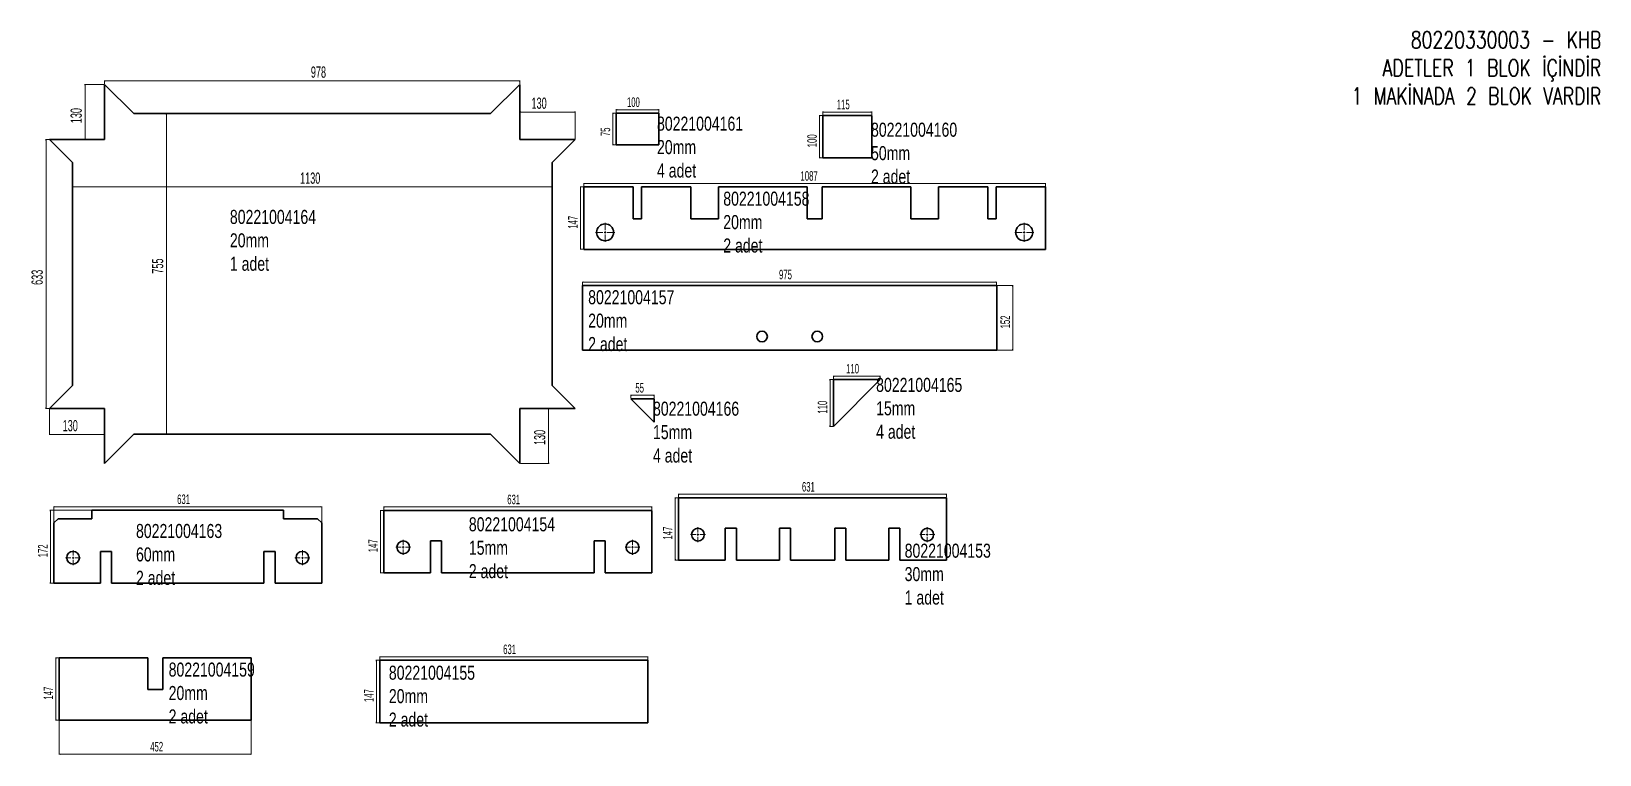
# Model space of a CAD drawing. Header units: millimetres. Extents: x 25 to 3719, y 211 to 1914.
import ezdxf

# ---------------------------------------------------------------- set-up
doc = ezdxf.new("R2010")
doc.units = ezdxf.units.MM
doc.styles.add('SLDTEXTSTYLE0', font='TXT', dxfattribs={"width": 0.75})
doc.styles.add('SLDTEXTSTYLE1', font='TXT', dxfattribs={"width": 0.75, "bigfont": 'bigfont'})
doc.styles.add('SLDTEXTSTYLE2', font='TXT', dxfattribs={"width": 0.605})
doc.dimstyles.new('SLDDIMSTYLE0', dxfattribs={"dimtxt": 21.830709, "dimasz": 2, "dimexe": 0, "dimexo": 0.0625, "dimgap": 5.457677, "dimtad": 1, "dimrnd": 1e-09, "dimzin": 12, "dimdsep": 46, "dimtxsty": 'SLDTEXTSTYLE2', "dimblk1": 'CLOSED', "dimblk2": 'CLOSED', "dimsah": 1, "dimcen": 0.09, "dimadec": 0, "dimazin": 3, "dimtfac": 1, "dimtofl": 0, "dimtmove": 0, "dimatfit": 3, "dimldrblk": 'CLOSED', "dimfxl": 1, "dimfrac": 2, "dimtolj": 1, "dimtzin": 12, "dimarcsym": 0})
doc.dimstyles.new('SLDDIMSTYLE1', dxfattribs={"dimtxt": 25.683187, "dimasz": 2, "dimexe": 0, "dimexo": 0.0625, "dimgap": 6.420797, "dimtad": 1, "dimrnd": 1e-09, "dimzin": 12, "dimdsep": 46, "dimtxsty": 'SLDTEXTSTYLE2', "dimblk1": 'CLOSED', "dimblk2": 'CLOSED', "dimsah": 1, "dimcen": 0.09, "dimadec": 0, "dimazin": 3, "dimtfac": 1, "dimtofl": 0, "dimtmove": 0, "dimatfit": 3, "dimldrblk": 'CLOSED', "dimfxl": 1, "dimfrac": 2, "dimtolj": 1, "dimtzin": 12, "dimarcsym": 0})

# ---------------------------------------------------------------- blocks, each defined once
blk = doc.blocks.new('_Closed')
at = {"color": 0, "linetype": 'ByBlock', "lineweight": -2}
for p, q in [((-1, 0.166667), (0, 0)), ((-1, 0.166667), (-1, -0.166667)), ((0, 0), (-1, -0.166667)), ((0, 0), (-1, 0))]:
    blk.add_line(p, q, dxfattribs=at)
blk = doc.blocks.new('_D')
at = {"color": 7, "linetype": 'Continuous', "lineweight": 0}
for p, q in [((1437, 1050), (1437, 1058)), ((1437, 1057), (1492, 1057)), ((1492, 1050), (1492, 1058))]:
    blk.add_line(p, q, dxfattribs=at)
at = {"color": 7, "linetype": 'Continuous', "lineweight": 18, "xscale": 2, "yscale": 2, "rotation": 180}
blk.add_blockref('_Closed', (1437, 1057, 159.5), dxfattribs=at)
at = {"color": 7, "linetype": 'Continuous', "lineweight": 18, "xscale": 2, "yscale": 2}
blk.add_blockref('_Closed', (1492, 1057, 159.5), dxfattribs=at)
at = {"color": 7, "linetype": 'Continuous', "lineweight": 18, "insert": (1447.8, 1085.9), "char_height": 22.49, "attachment_point": 1, "style": 'SLDTEXTSTYLE2'}
blk.add_mtext('55', dxfattribs=at)
blk = doc.blocks.new('_D_1')
at = {"color": 7, "linetype": 'Continuous', "lineweight": 0}
for p, q in [((1914.3, 1094.9), (1914.3, 1102.9)), ((1914.3, 1101.9), (2024.3, 1101.9)), ((2024.3, 1094.9), (2024.3, 1102.9))]:
    blk.add_line(p, q, dxfattribs=at)
at = {"color": 7, "linetype": 'Continuous', "lineweight": 18, "xscale": 2, "yscale": 2, "rotation": 180}
blk.add_blockref('_Closed', (1914.3, 1101.9, 164.5), dxfattribs=at)
at = {"color": 7, "linetype": 'Continuous', "lineweight": 18, "xscale": 2, "yscale": 2}
blk.add_blockref('_Closed', (2024.3, 1101.9, 164.5), dxfattribs=at)
at = {"color": 7, "linetype": 'Continuous', "lineweight": 18, "insert": (1944.3, 1130.9), "char_height": 22.49, "attachment_point": 1, "style": 'SLDTEXTSTYLE2'}
blk.add_mtext('110', dxfattribs=at)
blk = doc.blocks.new('_D_2')
at = {"color": 7, "linetype": 'Continuous', "lineweight": 0}
for p, q in [((1913.3, 1093.9), (1905.3, 1093.9)), ((1906.3, 983.9), (1906.3, 1093.9)), ((1913.3, 983.9), (1905.3, 983.9))]:
    blk.add_line(p, q, dxfattribs=at)
at = {"color": 7, "linetype": 'Continuous', "lineweight": 18, "xscale": 2, "yscale": 2}
for p, rotation in [((1906.3, 1093.9, 164.5), 90), ((1906.3, 983.9, 164.5), 270)]:
    blk.add_blockref('_Closed', p, dxfattribs=dict(at, rotation=rotation))
at = {"color": 7, "linetype": 'Continuous', "lineweight": 18, "insert": (1877.3, 1013.9), "char_height": 22.49, "attachment_point": 1, "rotation": 90, "style": 'SLDTEXTSTYLE2'}
blk.add_mtext('110', dxfattribs=at)
blk = doc.blocks.new('_D_3')
at = {"color": 7, "linetype": 'Continuous', "lineweight": 0}
blk.add_line((122, 1547.5), (1252, 1547.5), dxfattribs=at)
at = {"color": 7, "linetype": 'Continuous', "lineweight": 18, "xscale": 2, "yscale": 2, "rotation": 180}
blk.add_blockref('_Closed', (122, 1547.5, 10), dxfattribs=at)
at = {"color": 7, "linetype": 'Continuous', "lineweight": 18, "xscale": 2, "yscale": 2}
blk.add_blockref('_Closed', (1252, 1547.5, 10), dxfattribs=at)
at = {"color": 7, "linetype": 'Continuous', "lineweight": 18, "insert": (658.3, 1581.6), "char_height": 26.46, "attachment_point": 1, "style": 'SLDTEXTSTYLE2'}
blk.add_mtext('1130', dxfattribs=at)
blk = doc.blocks.new('_D_4')
at = {"color": 7, "linetype": 'Continuous', "lineweight": 0}
blk.add_line((343.6, 1720.1), (343.6, 965.1), dxfattribs=at)
at = {"color": 7, "linetype": 'Continuous', "lineweight": 18, "xscale": 2, "yscale": 2}
for p, rotation in [((343.6, 1720.1, 10), 90), ((343.6, 965.1, 10), 270)]:
    blk.add_blockref('_Closed', p, dxfattribs=dict(at, rotation=rotation))
at = {"color": 7, "linetype": 'Continuous', "lineweight": 18, "insert": (309.5, 1343.4), "char_height": 26.46, "attachment_point": 1, "rotation": 90, "style": 'SLDTEXTSTYLE2'}
blk.add_mtext('755', dxfattribs=at)
blk = doc.blocks.new('_D_5')
at = {"color": 7, "linetype": 'Continuous', "lineweight": 0}
for p, q in [((67, 1659.1), (59, 1659.1)), ((60, 1659.1), (60, 1026.1)), ((67, 1026.1), (59, 1026.1))]:
    blk.add_line(p, q, dxfattribs=at)
at = {"color": 7, "linetype": 'Continuous', "lineweight": 18, "xscale": 2, "yscale": 2}
for p, rotation in [((60, 1659.1, 10), 90), ((60, 1026.1, 10), 270)]:
    blk.add_blockref('_Closed', p, dxfattribs=dict(at, rotation=rotation))
at = {"color": 7, "linetype": 'Continuous', "lineweight": 18, "insert": (25.8, 1316.9), "char_height": 26.46, "attachment_point": 1, "rotation": 90, "style": 'SLDTEXTSTYLE2'}
blk.add_mtext('633', dxfattribs=at)
blk = doc.blocks.new('_D_6')
at = {"color": 7, "linetype": 'Continuous', "lineweight": 0}
for p, q in [((198, 1790.1), (198, 1798.1)), ((198, 1797.1), (1176, 1797.1)), ((1176, 1790.1), (1176, 1798.1))]:
    blk.add_line(p, q, dxfattribs=at)
at = {"color": 7, "linetype": 'Continuous', "lineweight": 18, "xscale": 2, "yscale": 2, "rotation": 180}
blk.add_blockref('_Closed', (198, 1797.1, 10), dxfattribs=at)
at = {"color": 7, "linetype": 'Continuous', "lineweight": 18, "xscale": 2, "yscale": 2}
blk.add_blockref('_Closed', (1176, 1797.1, 10), dxfattribs=at)
at = {"color": 7, "linetype": 'Continuous', "lineweight": 18, "insert": (683.7, 1831.2), "char_height": 26.46, "attachment_point": 1, "style": 'SLDTEXTSTYLE2'}
blk.add_mtext('978', dxfattribs=at)
blk = doc.blocks.new('_D_7')
at = {"color": 7, "linetype": 'Continuous', "lineweight": 0}
for p, q in [((197, 1789.1), (150.8, 1789.1)), ((151.8, 1659.1), (151.8, 1789.1))]:
    blk.add_line(p, q, dxfattribs=at)
at = {"color": 7, "linetype": 'Continuous', "lineweight": 18, "xscale": 2, "yscale": 2}
for p, rotation in [((151.8, 1789.1, 10), 90), ((151.8, 1659.1, 10), 270)]:
    blk.add_blockref('_Closed', p, dxfattribs=dict(at, rotation=rotation))
at = {"color": 7, "linetype": 'Continuous', "lineweight": 18, "insert": (117.7, 1697.6), "char_height": 26.46, "attachment_point": 1, "rotation": 90, "style": 'SLDTEXTSTYLE2'}
blk.add_mtext('130', dxfattribs=at)
blk = doc.blocks.new('_D_8')
at = {"color": 7, "linetype": 'Continuous', "lineweight": 0}
for p, q in [((1176, 1723.9), (1306, 1723.9)), ((1306, 1660.1), (1306, 1724.9))]:
    blk.add_line(p, q, dxfattribs=at)
at = {"color": 7, "linetype": 'Continuous', "lineweight": 18, "xscale": 2, "yscale": 2, "rotation": 180}
blk.add_blockref('_Closed', (1176, 1723.9, 10), dxfattribs=at)
at = {"color": 7, "linetype": 'Continuous', "lineweight": 18, "xscale": 2, "yscale": 2}
blk.add_blockref('_Closed', (1306, 1723.9, 10), dxfattribs=at)
at = {"color": 7, "linetype": 'Continuous', "lineweight": 18, "insert": (1203.3, 1758), "char_height": 26.46, "attachment_point": 1, "style": 'SLDTEXTSTYLE2'}
blk.add_mtext('130', dxfattribs=at)
blk = doc.blocks.new('_D_9')
at = {"color": 7, "linetype": 'Continuous', "lineweight": 0}
for p, q in [((68, 1025.1), (68, 963.7)), ((198, 964.7), (68, 964.7))]:
    blk.add_line(p, q, dxfattribs=at)
at = {"color": 7, "linetype": 'Continuous', "lineweight": 18, "xscale": 2, "yscale": 2, "rotation": 180}
blk.add_blockref('_Closed', (68, 964.7, 10), dxfattribs=at)
at = {"color": 7, "linetype": 'Continuous', "lineweight": 18, "xscale": 2, "yscale": 2}
blk.add_blockref('_Closed', (198, 964.7, 10), dxfattribs=at)
at = {"color": 7, "linetype": 'Continuous', "lineweight": 18, "insert": (99.2, 998.8), "char_height": 26.46, "attachment_point": 1, "style": 'SLDTEXTSTYLE2'}
blk.add_mtext('130', dxfattribs=at)
blk = doc.blocks.new('_D_10')
at = {"color": 7, "linetype": 'Continuous', "lineweight": 0}
for p, q in [((1243.5, 1026.1), (1243.5, 896.1)), ((1177, 896.1), (1244.5, 896.1))]:
    blk.add_line(p, q, dxfattribs=at)
at = {"color": 7, "linetype": 'Continuous', "lineweight": 18, "xscale": 2, "yscale": 2}
for p, rotation in [((1243.5, 1026.1, 10), 90), ((1243.5, 896.1, 10), 270)]:
    blk.add_blockref('_Closed', p, dxfattribs=dict(at, rotation=rotation))
at = {"color": 7, "linetype": 'Continuous', "lineweight": 18, "insert": (1209.4, 939.9), "char_height": 26.46, "attachment_point": 1, "rotation": 90, "style": 'SLDTEXTSTYLE2'}
blk.add_mtext('130', dxfattribs=at)
blk = doc.blocks.new('_D_11')
at = {"color": 7, "linetype": 'Continuous', "lineweight": 0}
for p, q in [((78.2, 757.5), (78.2, 795.5)), ((78.2, 794.5), (709.2, 794.5)), ((709.2, 757.5), (709.2, 795.5))]:
    blk.add_line(p, q, dxfattribs=at)
at = {"color": 7, "linetype": 'Continuous', "lineweight": 18, "xscale": 2, "yscale": 2, "rotation": 180}
blk.add_blockref('_Closed', (78.2, 794.5, -259), dxfattribs=at)
at = {"color": 7, "linetype": 'Continuous', "lineweight": 18, "xscale": 2, "yscale": 2}
blk.add_blockref('_Closed', (709.2, 794.5, -259), dxfattribs=at)
at = {"color": 7, "linetype": 'Continuous', "lineweight": 18, "insert": (368.7, 823.5), "char_height": 22.49, "attachment_point": 1, "style": 'SLDTEXTSTYLE2'}
blk.add_mtext('631', dxfattribs=at)
blk = doc.blocks.new('_D_12')
at = {"color": 7, "linetype": 'Continuous', "lineweight": 0}
for p, q in [((167.2, 786.5), (69.2, 786.5)), ((70.2, 786.5), (70.2, 614.5)), ((77.2, 614.5), (69.2, 614.5))]:
    blk.add_line(p, q, dxfattribs=at)
at = {"color": 7, "linetype": 'Continuous', "lineweight": 18, "xscale": 2, "yscale": 2}
for p, rotation in [((70.2, 786.5, -259), 90), ((70.2, 614.5, -259), 270)]:
    blk.add_blockref('_Closed', p, dxfattribs=dict(at, rotation=rotation))
at = {"color": 7, "linetype": 'Continuous', "lineweight": 18, "insert": (41.2, 675.6), "char_height": 22.49, "attachment_point": 1, "rotation": 90, "style": 'SLDTEXTSTYLE2'}
blk.add_mtext('172', dxfattribs=at)
blk = doc.blocks.new('SW_CENTERMARKSYMBOL_0')
at = {"color": 0, "linetype": 'Continuous', "lineweight": 18}
for p, q in [((-5, 0), (-17.5, 0)), ((0, 0), (-2.5, 0)), ((0, 5), (0, 17.5)), ((0, 0), (0, 2.5)), ((0, 0), (0, -2.5)), ((0, 0), (2.5, 0)), ((5, 0), (17.5, 0)), ((0, -5), (0, -17.5))]:
    blk.add_line(p, q, dxfattribs=at)
blk = doc.blocks.new('SW_CENTERMARKSYMBOL_1')
at = {"color": 0, "linetype": 'Continuous', "lineweight": 18}
for p, q in [((-5, 0), (-17.5, 0)), ((0, 0), (-2.5, 0)), ((0, 5), (0, 17.5)), ((0, 0), (0, 2.5)), ((0, 0), (0, -2.5)), ((0, 0), (2.5, 0)), ((5, 0), (17.5, 0)), ((0, -5), (0, -17.5))]:
    blk.add_line(p, q, dxfattribs=at)
blk = doc.blocks.new('_D_13')
at = {"color": 7, "linetype": 'Continuous', "lineweight": 0}
for p, q in [((1403, 1722.5), (1403, 1730.5)), ((1503, 1729.5), (1403, 1729.5)), ((1503, 1722.5), (1503, 1730.5))]:
    blk.add_line(p, q, dxfattribs=at)
at = {"color": 7, "linetype": 'Continuous', "lineweight": 18, "xscale": 2, "yscale": 2, "rotation": 180}
blk.add_blockref('_Closed', (1403, 1729.5, -347.5), dxfattribs=at)
at = {"color": 7, "linetype": 'Continuous', "lineweight": 18, "xscale": 2, "yscale": 2}
blk.add_blockref('_Closed', (1503, 1729.5, -347.5), dxfattribs=at)
at = {"color": 7, "linetype": 'Continuous', "lineweight": 18, "insert": (1428, 1758.4), "char_height": 22.49, "attachment_point": 1, "style": 'SLDTEXTSTYLE2'}
blk.add_mtext('100', dxfattribs=at)
blk = doc.blocks.new('_D_14')
at = {"color": 7, "linetype": 'Continuous', "lineweight": 0}
for p, q in [((1402, 1721.5), (1394, 1721.5)), ((1395, 1721.5), (1395, 1646.5)), ((1402, 1646.5), (1394, 1646.5))]:
    blk.add_line(p, q, dxfattribs=at)
at = {"color": 7, "linetype": 'Continuous', "lineweight": 18, "xscale": 2, "yscale": 2}
for p, rotation in [((1395, 1721.5, -347.5), 90), ((1395, 1646.5, -347.5), 270)]:
    blk.add_blockref('_Closed', p, dxfattribs=dict(at, rotation=rotation))
at = {"color": 7, "linetype": 'Continuous', "lineweight": 18, "insert": (1366, 1667.3), "char_height": 22.49, "attachment_point": 1, "rotation": 90, "style": 'SLDTEXTSTYLE2'}
blk.add_mtext('75', dxfattribs=at)
blk = doc.blocks.new('_D_15')
at = {"color": 7, "linetype": 'Continuous', "lineweight": 0}
for p, q in [((1889.7, 1717), (1889.7, 1725)), ((1889.7, 1724), (2004.7, 1724)), ((2004.7, 1717), (2004.7, 1725))]:
    blk.add_line(p, q, dxfattribs=at)
at = {"color": 7, "linetype": 'Continuous', "lineweight": 18, "xscale": 2, "yscale": 2, "rotation": 180}
blk.add_blockref('_Closed', (1889.7, 1724, 142), dxfattribs=at)
at = {"color": 7, "linetype": 'Continuous', "lineweight": 18, "xscale": 2, "yscale": 2}
blk.add_blockref('_Closed', (2004.7, 1724, 142), dxfattribs=at)
at = {"color": 7, "linetype": 'Continuous', "lineweight": 18, "insert": (1922.2, 1753), "char_height": 22.49, "attachment_point": 1, "style": 'SLDTEXTSTYLE2'}
blk.add_mtext('115', dxfattribs=at)
blk = doc.blocks.new('_D_16')
at = {"color": 7, "linetype": 'Continuous', "lineweight": 0}
for p, q in [((1888.7, 1716), (1880.7, 1716)), ((1881.7, 1616), (1881.7, 1716)), ((1888.7, 1616), (1880.7, 1616))]:
    blk.add_line(p, q, dxfattribs=at)
at = {"color": 7, "linetype": 'Continuous', "lineweight": 18, "xscale": 2, "yscale": 2}
for p, rotation in [((1881.7, 1716, 142), 90), ((1881.7, 1616, 142), 270)]:
    blk.add_blockref('_Closed', p, dxfattribs=dict(at, rotation=rotation))
at = {"color": 7, "linetype": 'Continuous', "lineweight": 18, "insert": (1852.7, 1641), "char_height": 22.49, "attachment_point": 1, "rotation": 90, "style": 'SLDTEXTSTYLE2'}
blk.add_mtext('100', dxfattribs=at)
blk = doc.blocks.new('_D_17')
at = {"color": 7, "linetype": 'Continuous', "lineweight": 0}
for p, q in [((90.2, 439), (82.2, 439)), ((83.2, 439), (83.2, 292)), ((90.2, 292), (82.2, 292))]:
    blk.add_line(p, q, dxfattribs=at)
at = {"color": 7, "linetype": 'Continuous', "lineweight": 18, "xscale": 2, "yscale": 2}
for p, rotation in [((83.2, 439, -65), 90), ((83.2, 292, -65), 270)]:
    blk.add_blockref('_Closed', p, dxfattribs=dict(at, rotation=rotation))
at = {"color": 7, "linetype": 'Continuous', "lineweight": 18, "insert": (54.2, 340.5), "char_height": 22.49, "attachment_point": 1, "rotation": 90, "style": 'SLDTEXTSTYLE2'}
blk.add_mtext('147', dxfattribs=at)
blk = doc.blocks.new('_D_18')
at = {"color": 7, "linetype": 'Continuous', "lineweight": 0}
for p, q in [((91.2, 291), (91.2, 211)), ((543.2, 291), (543.2, 211)), ((91.2, 212), (543.2, 212))]:
    blk.add_line(p, q, dxfattribs=at)
at = {"color": 7, "linetype": 'Continuous', "lineweight": 18, "xscale": 2, "yscale": 2, "rotation": 180}
blk.add_blockref('_Closed', (91.2, 212, -65), dxfattribs=at)
at = {"color": 7, "linetype": 'Continuous', "lineweight": 18, "xscale": 2, "yscale": 2}
blk.add_blockref('_Closed', (543.2, 212, -65), dxfattribs=at)
at = {"color": 7, "linetype": 'Continuous', "lineweight": 18, "insert": (305.4, 241), "char_height": 22.49, "attachment_point": 1, "style": 'SLDTEXTSTYLE2'}
blk.add_mtext('452', dxfattribs=at)
blk = doc.blocks.new('_D_19')
at = {"color": 7, "linetype": 'Continuous', "lineweight": 0}
for p, q in [((1326.6, 1548.7), (1326.6, 1556.7)), ((1326.6, 1555.7), (2413.6, 1555.7)), ((2413.6, 1548.7), (2413.6, 1556.7))]:
    blk.add_line(p, q, dxfattribs=at)
at = {"color": 7, "linetype": 'Continuous', "lineweight": 18, "xscale": 2, "yscale": 2, "rotation": 180}
blk.add_blockref('_Closed', (1326.6, 1555.7, -192.5), dxfattribs=at)
at = {"color": 7, "linetype": 'Continuous', "lineweight": 18, "xscale": 2, "yscale": 2}
blk.add_blockref('_Closed', (2413.6, 1555.7, -192.5), dxfattribs=at)
at = {"color": 7, "linetype": 'Continuous', "lineweight": 18, "insert": (1836.8, 1584.7), "char_height": 22.49, "attachment_point": 1, "style": 'SLDTEXTSTYLE2'}
blk.add_mtext('1087', dxfattribs=at)
blk = doc.blocks.new('_D_20')
at = {"color": 7, "linetype": 'Continuous', "lineweight": 0}
for p, q in [((1325.6, 1547.7), (1317.6, 1547.7)), ((1318.6, 1547.7), (1318.6, 1400.7)), ((1325.6, 1400.7), (1317.6, 1400.7))]:
    blk.add_line(p, q, dxfattribs=at)
at = {"color": 7, "linetype": 'Continuous', "lineweight": 18, "xscale": 2, "yscale": 2}
for p, rotation in [((1318.6, 1547.7, -192.5), 90), ((1318.6, 1400.7, -192.5), 270)]:
    blk.add_blockref('_Closed', p, dxfattribs=dict(at, rotation=rotation))
at = {"color": 7, "linetype": 'Continuous', "lineweight": 18, "insert": (1289.6, 1449.2), "char_height": 22.49, "attachment_point": 1, "rotation": 90, "style": 'SLDTEXTSTYLE2'}
blk.add_mtext('147', dxfattribs=at)
blk = doc.blocks.new('SW_CENTERMARKSYMBOL_2')
at = {"color": 0, "linetype": 'Continuous', "lineweight": 18}
for p, q in [((-5, 0), (-22.5, 0)), ((0, 0), (-2.5, 0)), ((0, 5), (0, 22.5)), ((0, 0), (0, 2.5)), ((0, 0), (0, -2.5)), ((0, 0), (2.5, 0)), ((5, 0), (22.5, 0)), ((0, -5), (0, -22.5))]:
    blk.add_line(p, q, dxfattribs=at)
blk = doc.blocks.new('SW_CENTERMARKSYMBOL_3')
at = {"color": 0, "linetype": 'Continuous', "lineweight": 18}
for p, q in [((-5, 0), (-22.5, 0)), ((0, 0), (-2.5, 0)), ((0, 5), (0, 22.5)), ((0, 0), (0, 2.5)), ((0, 0), (0, -2.5)), ((0, 0), (2.5, 0)), ((5, 0), (22.5, 0)), ((0, -5), (0, -22.5))]:
    blk.add_line(p, q, dxfattribs=at)
blk = doc.blocks.new('_D_21')
at = {"color": 7, "linetype": 'Continuous', "lineweight": 0}
for p, q in [((1323.7, 1316.5), (1323.7, 1324.5)), ((2298.7, 1323.5), (1323.7, 1323.5)), ((2298.7, 1316.5), (2298.7, 1324.5))]:
    blk.add_line(p, q, dxfattribs=at)
at = {"color": 7, "linetype": 'Continuous', "lineweight": 18, "xscale": 2, "yscale": 2, "rotation": 180}
blk.add_blockref('_Closed', (1323.7, 1323.5, -327.5), dxfattribs=at)
at = {"color": 7, "linetype": 'Continuous', "lineweight": 18, "xscale": 2, "yscale": 2}
blk.add_blockref('_Closed', (2298.7, 1323.5, -327.5), dxfattribs=at)
at = {"color": 7, "linetype": 'Continuous', "lineweight": 18, "insert": (1786.2, 1352.5), "char_height": 22.49, "attachment_point": 1, "style": 'SLDTEXTSTYLE2'}
blk.add_mtext('975', dxfattribs=at)
blk = doc.blocks.new('_D_22')
at = {"color": 7, "linetype": 'Continuous', "lineweight": 0}
for p, q in [((2299.7, 1315.5), (2337.7, 1315.5)), ((2336.7, 1163.5), (2336.7, 1315.5)), ((2299.7, 1163.5), (2337.7, 1163.5))]:
    blk.add_line(p, q, dxfattribs=at)
at = {"color": 7, "linetype": 'Continuous', "lineweight": 18, "xscale": 2, "yscale": 2}
for p, rotation in [((2336.7, 1315.5, -327.5), 90), ((2336.7, 1163.5, -327.5), 270)]:
    blk.add_blockref('_Closed', p, dxfattribs=dict(at, rotation=rotation))
at = {"color": 7, "linetype": 'Continuous', "lineweight": 18, "insert": (2307.7, 1214.5), "char_height": 22.49, "attachment_point": 1, "rotation": 90, "style": 'SLDTEXTSTYLE2'}
blk.add_mtext('152', dxfattribs=at)
blk = doc.blocks.new('_D_23')
at = {"color": 7, "linetype": 'Continuous', "lineweight": 0}
for p, q in [((846, 434.2), (846, 442.2)), ((1477, 441.2), (846, 441.2)), ((1477, 434.2), (1477, 442.2))]:
    blk.add_line(p, q, dxfattribs=at)
at = {"color": 7, "linetype": 'Continuous', "lineweight": 18, "xscale": 2, "yscale": 2, "rotation": 180}
blk.add_blockref('_Closed', (846, 441.2, -555), dxfattribs=at)
at = {"color": 7, "linetype": 'Continuous', "lineweight": 18, "xscale": 2, "yscale": 2}
blk.add_blockref('_Closed', (1477, 441.2, -555), dxfattribs=at)
at = {"color": 7, "linetype": 'Continuous', "lineweight": 18, "insert": (1136.5, 470.2), "char_height": 22.49, "attachment_point": 1, "style": 'SLDTEXTSTYLE2'}
blk.add_mtext('631', dxfattribs=at)
blk = doc.blocks.new('_D_24')
at = {"color": 7, "linetype": 'Continuous', "lineweight": 0}
for p, q in [((845, 433.2), (837, 433.2)), ((838, 433.2), (838, 286.2)), ((845, 286.2), (837, 286.2))]:
    blk.add_line(p, q, dxfattribs=at)
at = {"color": 7, "linetype": 'Continuous', "lineweight": 18, "xscale": 2, "yscale": 2}
for p, rotation in [((838, 433.2, -555), 90), ((838, 286.2, -555), 270)]:
    blk.add_blockref('_Closed', p, dxfattribs=dict(at, rotation=rotation))
at = {"color": 7, "linetype": 'Continuous', "lineweight": 18, "insert": (809, 334.7), "char_height": 22.49, "attachment_point": 1, "rotation": 90, "style": 'SLDTEXTSTYLE2'}
blk.add_mtext('147', dxfattribs=at)
blk = doc.blocks.new('_D_25')
at = {"color": 7, "linetype": 'Continuous', "lineweight": 0}
for p, q in [((855.7, 787.1), (855.7, 795.1)), ((1486.7, 794.1), (855.7, 794.1)), ((1486.7, 787.1), (1486.7, 795.1))]:
    blk.add_line(p, q, dxfattribs=at)
at = {"color": 7, "linetype": 'Continuous', "lineweight": 18, "xscale": 2, "yscale": 2, "rotation": 180}
blk.add_blockref('_Closed', (855.7, 794.1, -417.5), dxfattribs=at)
at = {"color": 7, "linetype": 'Continuous', "lineweight": 18, "xscale": 2, "yscale": 2}
blk.add_blockref('_Closed', (1486.7, 794.1, -417.5), dxfattribs=at)
at = {"color": 7, "linetype": 'Continuous', "lineweight": 18, "insert": (1146.2, 823.1), "char_height": 22.49, "attachment_point": 1, "style": 'SLDTEXTSTYLE2'}
blk.add_mtext('631', dxfattribs=at)
blk = doc.blocks.new('_D_26')
at = {"color": 7, "linetype": 'Continuous', "lineweight": 0}
for p, q in [((854.7, 786.1), (846.7, 786.1)), ((847.7, 786.1), (847.7, 639.1)), ((854.7, 639.1), (846.7, 639.1))]:
    blk.add_line(p, q, dxfattribs=at)
at = {"color": 7, "linetype": 'Continuous', "lineweight": 18, "xscale": 2, "yscale": 2}
for p, rotation in [((847.7, 786.1, -417.5), 90), ((847.7, 639.1, -417.5), 270)]:
    blk.add_blockref('_Closed', p, dxfattribs=dict(at, rotation=rotation))
at = {"color": 7, "linetype": 'Continuous', "lineweight": 18, "insert": (818.7, 687.6), "char_height": 22.49, "attachment_point": 1, "rotation": 90, "style": 'SLDTEXTSTYLE2'}
blk.add_mtext('147', dxfattribs=at)
blk = doc.blocks.new('SW_CENTERMARKSYMBOL_4')
at = {"color": 0, "linetype": 'Continuous', "lineweight": 18}
for p, q in [((-5, 0), (-17.5, 0)), ((0, 0), (-2.5, 0)), ((0, 5), (0, 17.5)), ((0, 0), (0, 2.5)), ((0, 0), (0, -2.5)), ((0, 0), (2.5, 0)), ((5, 0), (17.5, 0)), ((0, -5), (0, -17.5))]:
    blk.add_line(p, q, dxfattribs=at)
blk = doc.blocks.new('SW_CENTERMARKSYMBOL_5')
at = {"color": 0, "linetype": 'Continuous', "lineweight": 18}
for p, q in [((-5, 0), (-17.5, 0)), ((0, 0), (-2.5, 0)), ((0, 5), (0, 17.5)), ((0, 0), (0, 2.5)), ((0, 0), (0, -2.5)), ((0, 0), (2.5, 0)), ((5, 0), (17.5, 0)), ((0, -5), (0, -17.5))]:
    blk.add_line(p, q, dxfattribs=at)
blk = doc.blocks.new('_D_27')
at = {"color": 7, "linetype": 'Continuous', "lineweight": 0}
for p, q in [((1549.7, 816.9), (1549.7, 824.9)), ((2180.7, 823.9), (1549.7, 823.9)), ((2180.7, 816.9), (2180.7, 824.9))]:
    blk.add_line(p, q, dxfattribs=at)
at = {"color": 7, "linetype": 'Continuous', "lineweight": 18, "xscale": 2, "yscale": 2, "rotation": 180}
blk.add_blockref('_Closed', (1549.7, 823.9), dxfattribs=at)
at = {"color": 7, "linetype": 'Continuous', "lineweight": 18, "xscale": 2, "yscale": 2}
blk.add_blockref('_Closed', (2180.7, 823.9), dxfattribs=at)
at = {"color": 7, "linetype": 'Continuous', "lineweight": 18, "insert": (1840.2, 852.9), "char_height": 22.49, "attachment_point": 1, "style": 'SLDTEXTSTYLE2'}
blk.add_mtext('631', dxfattribs=at)
blk = doc.blocks.new('_D_28')
at = {"color": 7, "linetype": 'Continuous', "lineweight": 0}
for p, q in [((1548.7, 815.9), (1540.7, 815.9)), ((1541.7, 815.9), (1541.7, 668.9)), ((1548.7, 668.9), (1540.7, 668.9))]:
    blk.add_line(p, q, dxfattribs=at)
at = {"color": 7, "linetype": 'Continuous', "lineweight": 18, "xscale": 2, "yscale": 2}
for p, rotation in [((1541.7, 815.9), 90), ((1541.7, 668.9), 270)]:
    blk.add_blockref('_Closed', p, dxfattribs=dict(at, rotation=rotation))
at = {"color": 7, "linetype": 'Continuous', "lineweight": 18, "insert": (1512.7, 717.4), "char_height": 22.49, "attachment_point": 1, "rotation": 90, "style": 'SLDTEXTSTYLE2'}
blk.add_mtext('147', dxfattribs=at)
blk = doc.blocks.new('SW_CENTERMARKSYMBOL_6')
at = {"color": 0, "linetype": 'Continuous', "lineweight": 18}
for p, q in [((-5, 0), (-17.5, 0)), ((0, 0), (-2.5, 0)), ((0, 5), (0, 17.5)), ((0, 0), (0, 2.5)), ((0, 0), (0, -2.5)), ((0, 0), (2.5, 0)), ((5, 0), (17.5, 0)), ((0, -5), (0, -17.5))]:
    blk.add_line(p, q, dxfattribs=at)
blk = doc.blocks.new('SW_CENTERMARKSYMBOL_7')
at = {"color": 0, "linetype": 'Continuous', "lineweight": 18}
for p, q in [((-5, 0), (-17.5, 0)), ((0, 0), (-2.5, 0)), ((0, 5), (0, 17.5)), ((0, 0), (0, 2.5)), ((0, 0), (0, -2.5)), ((0, 0), (2.5, 0)), ((5, 0), (17.5, 0)), ((0, -5), (0, -17.5))]:
    blk.add_line(p, q, dxfattribs=at)

msp = doc.modelspace()

# ---------------------------------------------------------------- linework, layer by layer
at = {"color": 7, "linetype": 'Continuous', "lineweight": 35}
for p, q in [((197.951, 1659.128), (197.951, 1789.128)), ((197.951, 1789.128), (266.951, 1720.128)), ((1106.951, 1720.128), (1175.951, 1789.128)), ((1175.951, 1789.128), (1175.951, 1659.128)), ((266.951, 1720.128), (1106.951, 1720.128)), ((1503.016, 1721.454), (1403.016, 1721.454)), ((1403.016, 1721.454), (1403.016, 1646.454)), ((1503.016, 1646.454), (1503.016, 1721.454)), ((1889.69, 1715.987), (2004.69, 1715.987)), ((1889.69, 1615.987), (1889.69, 1715.987)), ((2004.69, 1715.987), (2004.69, 1615.987)), ((121.951, 1605.128), (67.951, 1659.128)), ((67.951, 1659.128), (197.951, 1659.128)), ((1175.951, 1659.128), (1305.951, 1659.128)), ((1305.951, 1659.128), (1251.951, 1605.128)), ((1403.016, 1646.454), (1503.016, 1646.454)), ((121.951, 1080.128), (121.951, 1605.128)), ((1251.951, 1605.128), (1251.951, 1080.128)), ((2004.69, 1615.987), (1889.69, 1615.987)), ((1326.623, 1547.677), (1326.623, 1400.677)), ((1442.623, 1547.677), (1326.623, 1547.677)), ((1442.623, 1472.677), (1442.623, 1547.677)), ((1462.623, 1547.677), (1462.623, 1472.677)), ((1578.623, 1547.677), (1462.623, 1547.677)), ((1578.623, 1472.677), (1578.623, 1547.677)), ((1643.623, 1547.677), (1643.623, 1472.677)), ((1852.623, 1547.677), (1643.623, 1547.677)), ((1852.623, 1472.677), (1852.623, 1547.677)), ((1887.623, 1547.677), (1887.623, 1472.677)), ((2096.623, 1547.677), (1887.623, 1547.677)), ((2096.623, 1472.677), (2096.623, 1547.677)), ((2161.623, 1547.677), (2161.623, 1472.677)), ((2277.623, 1547.677), (2161.623, 1547.677)), ((2277.623, 1472.677), (2277.623, 1547.677)), ((2297.623, 1547.677), (2297.623, 1472.677)), ((2413.623, 1547.677), (2297.623, 1547.677)), ((2413.623, 1400.677), (2413.623, 1547.677)), ((1462.623, 1472.677), (1442.623, 1472.677)), ((1643.623, 1472.677), (1578.623, 1472.677)), ((1887.623, 1472.677), (1852.623, 1472.677)), ((2161.623, 1472.677), (2096.623, 1472.677)), ((2297.623, 1472.677), (2277.623, 1472.677)), ((1326.623, 1400.677), (2413.623, 1400.677)), ((2298.735, 1315.461), (1323.735, 1315.461)), ((1323.735, 1315.461), (1323.735, 1163.461)), ((2298.735, 1163.461), (2298.735, 1315.461)), ((1323.735, 1163.461), (2298.735, 1163.461)), ((67.951, 1026.128), (121.951, 1080.128)), ((1251.951, 1080.128), (1305.951, 1026.128)), ((1914.308, 1093.936), (2024.308, 1093.936)), ((2024.308, 1093.936), (1914.308, 983.936)), ((1914.308, 983.936), (1914.308, 1093.936)), ((1437.001, 1048.959), (1492.001, 1048.959)), ((1492.001, 993.959), (1437.001, 1048.959)), ((1492.001, 1048.959), (1492.001, 993.959)), ((197.951, 1026.128), (67.951, 1026.128)), ((197.951, 896.128), (197.951, 1026.128)), ((1175.951, 1026.128), (1175.951, 896.128)), ((1305.951, 1026.128), (1175.951, 1026.128)), ((266.951, 965.128), (197.951, 896.128)), ((1106.951, 965.128), (266.951, 965.128)), ((1175.951, 896.128), (1106.951, 965.128)), ((1549.724, 815.909), (1549.724, 668.909)), ((2180.724, 815.909), (1549.724, 815.909)), ((2180.724, 668.909), (2180.724, 815.909)), ((168.227, 786.545), (168.227, 766.545)), ((619.227, 786.545), (168.227, 786.545)), ((619.227, 766.545), (619.227, 786.545)), ((855.672, 786.093), (855.672, 639.093)), ((1486.672, 786.093), (855.672, 786.093)), ((1486.672, 639.093), (1486.672, 786.093)), ((88.227, 766.545), (78.227, 756.545)), ((78.227, 756.545), (78.227, 614.545)), ((168.227, 766.545), (88.227, 766.545)), ((699.227, 766.545), (619.227, 766.545)), ((709.227, 756.545), (699.227, 766.545)), ((709.227, 614.545), (709.227, 756.545)), ((1659.724, 743.909), (1685.724, 743.909)), ((1659.724, 668.909), (1659.724, 743.909)), ((1685.724, 743.909), (1685.724, 668.909)), ((1787.224, 743.909), (1813.224, 743.909)), ((1787.224, 668.909), (1787.224, 743.909)), ((1813.224, 743.909), (1813.224, 668.909)), ((1917.224, 743.909), (1943.224, 743.909)), ((1917.224, 668.909), (1917.224, 743.909)), ((1943.224, 743.909), (1943.224, 668.909)), ((2044.724, 743.909), (2070.724, 743.909)), ((2044.724, 668.909), (2044.724, 743.909)), ((2070.724, 743.909), (2070.724, 668.909)), ((965.672, 639.093), (965.672, 714.093)), ((965.672, 714.093), (991.672, 714.093)), ((991.672, 714.093), (991.672, 639.093)), ((1350.672, 714.093), (1376.672, 714.093)), ((1350.672, 639.093), (1350.672, 714.093)), ((1376.672, 714.093), (1376.672, 639.093)), ((188.227, 689.545), (214.227, 689.545)), ((188.227, 614.545), (188.227, 689.545)), ((214.227, 689.545), (214.227, 614.545)), ((573.227, 689.545), (599.227, 689.545)), ((573.227, 614.545), (573.227, 689.545)), ((599.227, 689.545), (599.227, 614.545)), ((1549.724, 668.909), (1659.724, 668.909)), ((1685.724, 668.909), (1787.224, 668.909)), ((1813.224, 668.909), (1917.224, 668.909)), ((1943.224, 668.909), (2044.724, 668.909)), ((2070.724, 668.909), (2180.724, 668.909)), ((855.672, 639.093), (965.672, 639.093)), ((991.672, 639.093), (1350.672, 639.093)), ((1376.672, 639.093), (1486.672, 639.093)), ((78.227, 614.545), (188.227, 614.545)), ((214.227, 614.545), (573.227, 614.545)), ((599.227, 614.545), (709.227, 614.545)), ((91.199, 439.002), (91.199, 292.002)), ((299.699, 439.002), (91.199, 439.002)), ((299.699, 364.002), (299.699, 439.002)), ((334.699, 439.002), (334.699, 364.002)), ((543.199, 439.002), (334.699, 439.002)), ((543.199, 292.002), (543.199, 439.002)), ((846.025, 433.165), (846.025, 286.165)), ((1477.025, 433.165), (846.025, 433.165)), ((1477.025, 286.165), (1477.025, 433.165)), ((334.699, 364.002), (299.699, 364.002)), ((91.199, 292.002), (543.199, 292.002)), ((846.025, 286.165), (1477.025, 286.165))]:
    msp.add_line(p, q, dxfattribs=at)
for centre, radius in [((1376.623, 1440.677), 20), ((2363.623, 1440.677), 20), ((1746.235, 1195.461), 12.5), ((1876.235, 1195.461), 12.5), ((1595.224, 728.909), 15), ((2135.224, 728.909), 15), ((901.172, 699.093), 15), ((1441.172, 699.093), 15), ((123.727, 674.545), 15), ((663.727, 674.545), 15)]:
    msp.add_circle(centre, radius, dxfattribs=at)

# ---------------------------------------------------------------- block references
at = {"color": 7, "linetype": 'Continuous', "lineweight": 18}
for name, p in [('SW_CENTERMARKSYMBOL_2', (1376.623, 1440.677)), ('SW_CENTERMARKSYMBOL_3', (2363.623, 1440.677)), ('SW_CENTERMARKSYMBOL_6', (1595.224, 728.909)), ('SW_CENTERMARKSYMBOL_7', (2135.224, 728.909)), ('SW_CENTERMARKSYMBOL_4', (901.172, 699.093)), ('SW_CENTERMARKSYMBOL_5', (1441.172, 699.093)), ('SW_CENTERMARKSYMBOL_0', (123.727, 674.545)), ('SW_CENTERMARKSYMBOL_1', (663.727, 674.545))]:
    msp.add_blockref(name, p, dxfattribs=at)

# ---------------------------------------------------------------- texts
at = {"color": 7, "linetype": 'Continuous', "lineweight": 0}
for s, insert, char_height, attachment_point, style in [('80220330003 - KHB^JADETLER 1 BLOK İÇİNDİR^J1 MAKİNADA 2 BLOK VARDIR', (3722.535, 1913.848), 39.6875, 3, 'SLDTEXTSTYLE1'), ('80221004161^J20mm^J4 adet', (1498.818, 1713.126), 33.07292, 1, 'SLDTEXTSTYLE0'), ('80221004160^J50mm^J2 adet', (2002.798, 1698.882), 33.07292, 1, 'SLDTEXTSTYLE0'), ('80221004158^J20mm^J2 adet', (1654.887, 1536.49), 33.07292, 1, 'SLDTEXTSTYLE0'), ('80221004164^J20mm^J1 adet', (492.968, 1493.537), 33.07292, 1, 'SLDTEXTSTYLE0'), ('80221004157^J20mm^J2 adet', (1336.764, 1304.477), 33.07292, 1, 'SLDTEXTSTYLE0'), ('80221004165^J15mm^J4 adet', (2014.853, 1098.1), 33.07292, 1, 'SLDTEXTSTYLE0'), ('80221004166^J15mm^J4 adet', (1489.355, 1042.054), 33.07292, 1, 'SLDTEXTSTYLE0'), ('80221004163^J60mm^J2 adet', (271.88, 754.097), 33.07292, 1, 'SLDTEXTSTYLE0'), ('80221004154^J15mm^J2 adet', (1055.742, 769.816), 33.07292, 1, 'SLDTEXTSTYLE0'), ('80221004153^J30mm^J1 adet', (2082.082, 707.708), 33.07292, 1, 'SLDTEXTSTYLE0'), ('80221004159^J20mm^J2 adet', (348.769, 427.751), 33.07292, 1, 'SLDTEXTSTYLE0'), ('80221004155^J20mm^J2 adet', (867.365, 420.425), 33.07292, 1, 'SLDTEXTSTYLE0')]:
    msp.add_mtext(s, dxfattribs=dict(at, insert=insert, char_height=char_height, attachment_point=attachment_point, style=style))

# ---------------------------------------------------------------- dimensions: what is measured, and where the dimension line sits
at = {"color": 7, "linetype": 'Continuous', "lineweight": 18}
for base, p1, p2, dimstyle, picture, middle in [((1175.951, 1797.128), (197.951, 1789.128), (1175.951, 1789.128), 'SLDDIMSTYLE1', '_D_6', (713.097, 1797.128)), ((1305.951, 1723.92), (1175.951, 1659.128), (1305.951, 1659.128), 'SLDDIMSTYLE1', '_D_8', (1232.674, 1723.92)), ((1403.016, 1729.454), (1503.016, 1721.454), (1403.016, 1721.454), 'SLDDIMSTYLE0', '_D_13', (1453.016, 1729.454)), ((2004.69, 1723.987), (1889.69, 1715.987), (2004.69, 1715.987), 'SLDDIMSTYLE0', '_D_15', (1947.19, 1723.987)), ((1251.951, 1547.508), (121.951, 1605.128), (1251.951, 1605.128), 'SLDDIMSTYLE1', '_D_3', (697.449, 1547.508)), ((2413.623, 1555.677), (1326.623, 1547.677), (2413.623, 1547.677), 'SLDDIMSTYLE0', '_D_19', (1870.123, 1555.677)), ((1323.735, 1323.461), (2298.735, 1315.461), (1323.735, 1315.461), 'SLDDIMSTYLE0', '_D_21', (1811.235, 1323.461)), ((2024.308, 1101.936), (1914.308, 1093.936), (2024.308, 1093.936), 'SLDDIMSTYLE0', '_D_1', (1969.308, 1101.936)), ((1492.001, 1056.959), (1437.001, 1048.959), (1492.001, 1048.959), 'SLDDIMSTYLE0', '_D', (1464.501, 1056.959)), ((67.951, 964.658), (197.951, 1026.128), (67.951, 1026.128), 'SLDDIMSTYLE1', '_D_9', (128.573, 964.658)), ((1549.724, 823.909), (2180.724, 815.909), (1549.724, 815.909), 'SLDDIMSTYLE0', '_D_27', (1865.224, 823.909)), ((709.227, 794.545), (78.227, 756.545), (709.227, 756.545), 'SLDDIMSTYLE0', '_D_11', (393.727, 794.545)), ((855.672, 794.093), (1486.672, 786.093), (855.672, 786.093), 'SLDDIMSTYLE0', '_D_25', (1171.172, 794.093)), ((846.025, 441.165), (1477.025, 433.165), (846.025, 433.165), 'SLDDIMSTYLE0', '_D_23', (1161.525, 441.165)), ((543.199, 212.002), (91.199, 292.002), (543.199, 292.002), 'SLDDIMSTYLE0', '_D_18', (330.362, 212.002))]:
    dim = msp.add_linear_dim(base=base, p1=p1, p2=p2, dimstyle=dimstyle, dxfattribs=at)
    dim.commit()
    dim.dimension.update_dxf_attribs({"geometry": picture, "text_midpoint": middle, "dimtype": 160})
for base, p1, p2, dimstyle, picture, middle in [((151.769, 1789.128), (197.951, 1659.128), (197.951, 1789.128), 'SLDDIMSTYLE1', '_D_7', (151.769, 1727.013)), ((343.64, 965.128), (266.951, 1720.128), (266.951, 965.128), 'SLDDIMSTYLE1', '_D_4', (343.64, 1372.843)), ((1395.016, 1646.454), (1403.016, 1721.454), (1403.016, 1646.454), 'SLDDIMSTYLE0', '_D_14', (1395.016, 1683.954)), ((1881.69, 1715.987), (1889.69, 1615.987), (1889.69, 1715.987), 'SLDDIMSTYLE0', '_D_16', (1881.69, 1665.987)), ((59.951, 1026.128), (67.951, 1659.128), (67.951, 1026.128), 'SLDDIMSTYLE1', '_D_5', (59.951, 1346.276)), ((1318.623, 1400.677), (1326.623, 1547.677), (1326.623, 1400.677), 'SLDDIMSTYLE0', '_D_20', (1318.623, 1474.177)), ((2336.735, 1315.461), (2298.735, 1163.461), (2298.735, 1315.461), 'SLDDIMSTYLE0', '_D_22', (2336.735, 1239.461)), ((1906.308, 1093.936), (1914.308, 983.936), (1914.308, 1093.936), 'SLDDIMSTYLE0', '_D_2', (1906.308, 1038.936)), ((1243.499, 896.128), (1305.951, 1026.128), (1175.951, 896.128), 'SLDDIMSTYLE1', '_D_10', (1243.499, 969.297)), ((1541.724, 668.909), (1549.724, 815.909), (1549.724, 668.909), 'SLDDIMSTYLE0', '_D_28', (1541.724, 742.409)), ((70.227, 614.545), (168.227, 786.545), (78.227, 614.545), 'SLDDIMSTYLE0', '_D_12', (70.227, 700.545)), ((847.672, 639.093), (855.672, 786.093), (855.672, 639.093), 'SLDDIMSTYLE0', '_D_26', (847.672, 712.593)), ((83.199, 292.002), (91.199, 439.002), (91.199, 292.002), 'SLDDIMSTYLE0', '_D_17', (83.199, 365.502)), ((838.025, 286.165), (846.025, 433.165), (846.025, 286.165), 'SLDDIMSTYLE0', '_D_24', (838.025, 359.665))]:
    dim = msp.add_linear_dim(base=base, p1=p1, p2=p2, angle=90, dimstyle=dimstyle, dxfattribs=at)
    dim.commit()
    dim.dimension.update_dxf_attribs({"geometry": picture, "text_midpoint": middle, "dimtype": 160})

doc.saveas('drawing.dxf')
